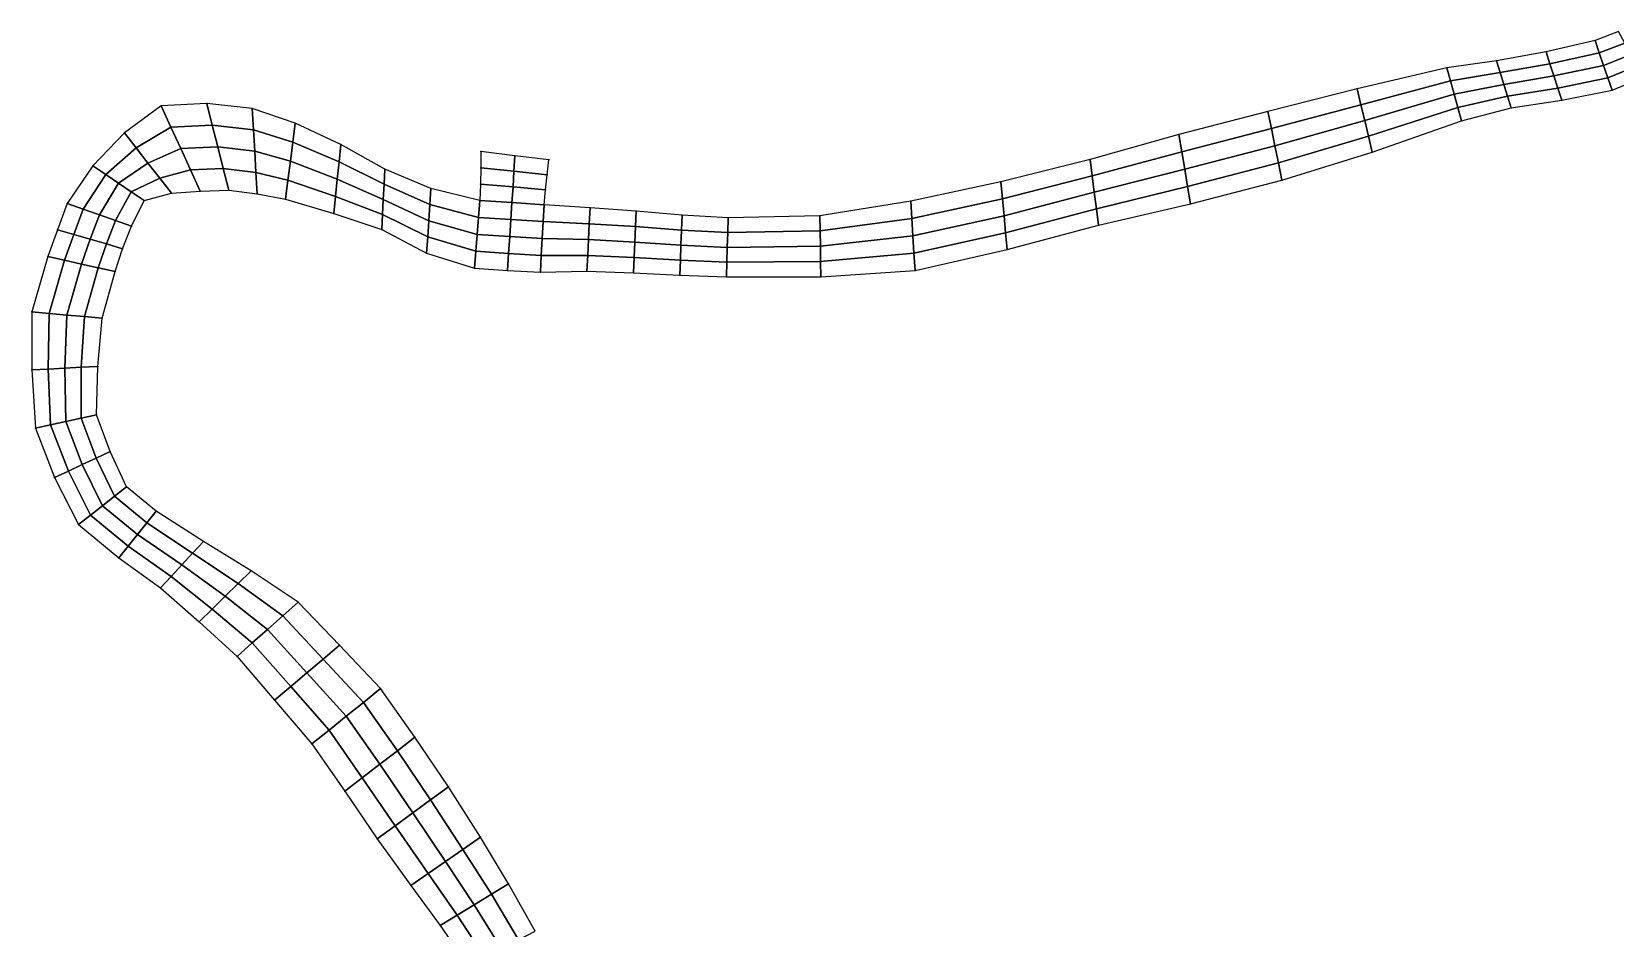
# Model space of a CAD drawing. Extents: x 380827 to 407438, y 6452886 to 6483357.
# Drawn here: x 401427 to 402891, y 6470031 to 6470860 of the extents above; entities that cross this region are included whole.
import ezdxf

# ---------------------------------------------------------------- set-up
doc = ezdxf.new("R2010")
doc.units = 0
for name, color, linetype in [('MESH_BOUND', 25, 'CONTINUOUS'), ('MESH_ELEMS', 18, 'CONTINUOUS'), ('MESH_NDSTRNGS', 17, 'CONTINUOUS'), ('MESH_NODES', 18, 'CONTINUOUS')]:
    doc.layers.add(name, color=color, linetype=linetype)

msp = doc.modelspace()

# ---------------------------------------------------------------- linework, layer by layer
at = {"layer": 'MESH_BOUND', "color": 25}
for points in [[(402894.149, 6470859.79, -1.06), (402872.3, 6470851.7, -1.255)], [(402827.054, 6470841.16, -1.639), (402781.353, 6470832.86, -1.925)], [(402872.3, 6470851.7, -1.255), (402827.054, 6470841.16, -1.639)], [(402735.331, 6470826.5, -1.874), (402652.546, 6470806.8, -1.563)], [(402781.353, 6470832.86, -1.925), (402735.331, 6470826.5, -1.874)], [(402888.018, 6470805.6, -2.113), (402917.118, 6470817.87, -2.129)], [(402652.546, 6470806.8, -1.563), (402570.029, 6470785.97, -1.225)], [(402794.662, 6470789.32, -1.405), (402841.519, 6470796.49, -1.797)], [(402841.519, 6470796.49, -1.797), (402888.018, 6470805.6, -2.113)], [(401547.189, 6470791.23, -1.507), (401513.121, 6470766.38, -1.729)], [(401589.284, 6470793.24, -1.234), (401547.189, 6470791.23, -1.507)], [(401631.201, 6470788.73, -1.1), (401589.284, 6470793.24, -1.234)], [(401671.096, 6470775.07, -1.063), (401631.201, 6470788.73, -1.1)], [(402570.029, 6470785.97, -1.225), (402487.635, 6470764.7, -1.029)], [(402748.798, 6470777.42, -1.112), (402794.662, 6470789.32, -1.405)], [(401713.139, 6470755.45, -1.032), (401671.096, 6470775.07, -1.063)], [(402666.397, 6470748.48, -0.937), (402748.798, 6470777.42, -1.112)], [(401513.121, 6470766.38, -1.729), (401484.059, 6470735.83, -1.72)], [(401753.74, 6470732.61, -1), (401713.139, 6470755.45, -1.032)], [(402487.635, 6470764.7, -1.029), (402405.677, 6470741.77, -0.983)], [(401873.9, 6470745.15, -0.514), (401842.5, 6470749, -0.514)], [(401842.5, 6470749, -0.514), (401842.5, 6470733.89, -0.52)], [(401905.3, 6470741.3, -0.514), (401873.9, 6470745.15, -0.514)], [(401903.902, 6470727.46, -0.52), (401905.3, 6470741.3, -0.514)], [(402405.677, 6470741.77, -0.983), (402323.19, 6470720.85, -0.973)], [(402583.006, 6470722.6, -0.892), (402666.397, 6470748.48, -0.937)], [(401484.059, 6470735.83, -1.72), (401460.323, 6470700.98, -1.599)], [(401796.386, 6470714.92, -0.98), (401753.74, 6470732.61, -1)], [(401842.5, 6470733.89, -0.52), (401842.253, 6470718.79, -0.592)], [(401902.468, 6470713.62, -0.59), (401903.902, 6470727.46, -0.52)], [(401531.257, 6470703.69, -0.737), (401556.746, 6470710.37, -0.752)], [(401556.746, 6470710.37, -0.752), (401583.153, 6470712.33, -0.867)], [(401583.153, 6470712.33, -0.867), (401609.608, 6470713.3, -1.019)], [(401609.608, 6470713.3, -1.019), (401635.848, 6470709.75, -1.148)], [(401635.848, 6470709.75, -1.148), (401661.889, 6470704.94, -1.269)], [(401841.6, 6470703.7, -0.859), (401796.386, 6470714.92, -0.98)], [(401842.253, 6470718.79, -0.592), (401841.6, 6470703.7, -0.859)], [(401900.998, 6470699.78, -0.858), (401902.468, 6470713.62, -0.59)], [(402323.19, 6470720.85, -0.973), (402239.941, 6470703.24, -0.926)], [(402498.49, 6470700.67, -0.935), (402583.006, 6470722.6, -0.892)], [(401460.323, 6470700.98, -1.599), (401451.276, 6470676.48, -1.505)], [(401519.689, 6470679.87, -0.774), (401531.257, 6470703.69, -0.737)], [(401661.889, 6470704.94, -1.269), (401706.654, 6470691.55, -1.397)], [(401943.554, 6470696.97, -0.963), (401900.998, 6470699.78, -0.858)], [(401986.08, 6470693.75, -0.926), (401943.554, 6470696.97, -0.963)], [(402028.585, 6470690.25, -0.899), (401986.08, 6470693.75, -0.926)], [(402239.941, 6470703.24, -0.926), (402155.929, 6470689.69, -0.895)], [(402413.414, 6470680.93, -0.958), (402498.49, 6470700.67, -0.935)], [(401511.486, 6470659.18, -0.769), (401519.689, 6470679.87, -0.774)], [(401706.654, 6470691.55, -1.397), (401751.078, 6470676.91, -1.439)], [(402071.155, 6470687.67, -0.897), (402028.585, 6470690.25, -0.899)], [(402155.929, 6470689.69, -0.895), (402071.155, 6470687.67, -0.897)], [(402329.062, 6470658.33, -0.928), (402413.414, 6470680.93, -0.958)], [(401451.276, 6470676.48, -1.505), (401442.229, 6470651.98, -1.461)], [(401751.078, 6470676.91, -1.439), (401792.433, 6470655.1, -1.289)], [(401442.229, 6470651.98, -1.461), (401427.427, 6470600.73, -1.539)], [(401504.622, 6470637.96, -0.722), (401511.486, 6470659.18, -0.769)], [(401792.433, 6470655.1, -1.289), (401836.752, 6470641.13, -1.051)], [(402243.878, 6470639.1, -0.94), (402329.062, 6470658.33, -0.928)], [(401492.554, 6470594.91, -0.704), (401504.622, 6470637.96, -0.722)], [(401836.752, 6470641.13, -1.051), (401867.17, 6470638.96, -0.934)], [(401867.17, 6470638.96, -0.934), (401897.605, 6470637.44, -0.97)], [(401897.605, 6470637.44, -0.97), (401940.591, 6470638.24, -1.065)], [(401940.591, 6470638.24, -1.065), (401983.563, 6470636.92, -1.143)], [(401983.563, 6470636.92, -1.143), (402026.493, 6470634.57, -1.174)], [(402156.768, 6470633.15, -1.038), (402243.878, 6470639.1, -0.94)], [(402026.493, 6470634.57, -1.174), (402069.458, 6470633.03, -1.139)], [(402069.458, 6470633.03, -1.139), (402156.768, 6470633.15, -1.038)], [(401427.427, 6470600.73, -1.539), (401427.547, 6470547.05, -1.674)], [(401488.555, 6470550.36, -0.762), (401492.554, 6470594.91, -0.704)], [(401487.357, 6470505.56, -0.868), (401488.555, 6470550.36, -0.762)], [(401427.547, 6470547.05, -1.674), (401430.822, 6470493.37, -1.721)], [(401499.834, 6470471.64, -0.926), (401487.357, 6470505.56, -0.868)], [(401430.822, 6470493.37, -1.721), (401448.526, 6470447.64, -1.758)], [(401515.006, 6470438.98, -0.909), (401499.834, 6470471.64, -0.926)], [(401448.526, 6470447.64, -1.758), (401470.706, 6470404.21, -1.861)], [(401542.34, 6470416.47, -0.958), (401515.006, 6470438.98, -0.909)], [(401586.132, 6470388.52, -1.197), (401542.34, 6470416.47, -0.958)], [(401470.706, 6470404.21, -1.861), (401507.864, 6470373.24, -1.828)], [(401630.373, 6470361.28, -1.506), (401586.132, 6470388.52, -1.197)], [(401507.864, 6470373.24, -1.828), (401546.451, 6470345.52, -1.553)], [(401673.611, 6470332.49, -1.676), (401630.373, 6470361.28, -1.506)], [(401546.451, 6470345.52, -1.553), (401582.309, 6470314.33, -1.27)], [(401711.779, 6470292.56, -1.634), (401673.611, 6470332.49, -1.676)], [(401582.309, 6470314.33, -1.27), (401617.24, 6470282.08, -1.151)], [(401749.942, 6470252.62, -1.474), (401711.779, 6470292.56, -1.634)], [(401617.24, 6470282.08, -1.151), (401651.867, 6470241.69, -1.133)], [(401651.867, 6470241.69, -1.133), (401686.49, 6470201.3, -1.141)], [(401781.673, 6470207.51, -1.37), (401749.942, 6470252.62, -1.474)], [(401686.49, 6470201.3, -1.141), (401716.779, 6470157.58, -1.18)], [(401812.554, 6470161.71, -1.339), (401781.673, 6470207.51, -1.37)], [(401716.779, 6470157.58, -1.18), (401746.874, 6470113.71, -1.217)], [(401842.155, 6470115.09, -1.261), (401812.554, 6470161.71, -1.339)], [(401746.874, 6470113.71, -1.217), (401777.729, 6470070.38, -1.184)], [(401868.101, 6470072.04, -1.217), (401842.155, 6470115.09, -1.261)], [(401777.729, 6470070.38, -1.184), (401804.884, 6470033.48, -1.128)], [(401892.686, 6470028.3, -1.331), (401868.101, 6470072.04, -1.217)], [(401804.884, 6470033.48, -1.128), (401830.855, 6469995.87, -1.129)]]:
    msp.add_polyline3d(points, dxfattribs=at)
at = {"layer": 'MESH_ELEMS', "color": 178}
for points in [[(402872.3, 6470851.7, -1.255), (402876.229, 6470840.17, -1.609), (402899.891, 6470849.31, -1.399), (402894.149, 6470859.79, -1.06)], [(402781.353, 6470832.86, -1.925), (402784.68, 6470821.97, -2.112), (402830.67, 6470829.99, -1.935), (402827.054, 6470841.16, -1.639)], [(402827.054, 6470841.16, -1.639), (402830.67, 6470829.99, -1.935), (402876.229, 6470840.17, -1.609), (402872.3, 6470851.7, -1.255)], [(402830.67, 6470829.99, -1.935), (402834.286, 6470818.83, -2.27), (402880.159, 6470828.65, -2.164), (402876.229, 6470840.17, -1.609)], [(402876.229, 6470840.17, -1.609), (402880.159, 6470828.65, -2.164), (402905.633, 6470838.83, -1.986), (402899.891, 6470849.31, -1.399)], [(402652.546, 6470806.8, -1.563), (402656.008, 6470792.22, -1.611), (402738.698, 6470814.23, -1.967), (402735.331, 6470826.5, -1.874)], [(402735.331, 6470826.5, -1.874), (402738.698, 6470814.23, -1.967), (402784.68, 6470821.97, -2.112), (402781.353, 6470832.86, -1.925)], [(402784.68, 6470821.97, -2.112), (402788.008, 6470811.09, -2.185), (402834.286, 6470818.83, -2.27), (402830.67, 6470829.99, -1.935)], [(402834.286, 6470818.83, -2.27), (402837.903, 6470807.66, -2.053), (402884.089, 6470817.13, -2.239), (402880.159, 6470828.65, -2.164)], [(402880.159, 6470828.65, -2.164), (402884.089, 6470817.13, -2.239), (402911.376, 6470828.35, -2.182), (402905.633, 6470838.83, -1.986)], [(402884.089, 6470817.13, -2.239), (402888.018, 6470805.6, -2.113), (402917.118, 6470817.87, -2.129), (402911.376, 6470828.35, -2.182)], [(402656.008, 6470792.22, -1.611), (402659.471, 6470777.64, -1.517), (402742.065, 6470801.96, -1.889), (402738.698, 6470814.23, -1.967)], [(402738.698, 6470814.23, -1.967), (402742.065, 6470801.96, -1.889), (402788.008, 6470811.09, -2.185), (402784.68, 6470821.97, -2.112)], [(402742.065, 6470801.96, -1.889), (402745.431, 6470789.69, -1.415), (402791.335, 6470800.2, -1.738), (402788.008, 6470811.09, -2.185)], [(402788.008, 6470811.09, -2.185), (402791.335, 6470800.2, -1.738), (402837.903, 6470807.66, -2.053), (402834.286, 6470818.83, -2.27)], [(402837.903, 6470807.66, -2.053), (402841.519, 6470796.49, -1.797), (402888.018, 6470805.6, -2.113), (402884.089, 6470817.13, -2.239)], [(402570.029, 6470785.97, -1.225), (402573.273, 6470770.13, -1.277), (402656.008, 6470792.22, -1.611), (402652.546, 6470806.8, -1.563)], [(402659.471, 6470777.64, -1.517), (402662.934, 6470763.06, -1.156), (402745.431, 6470789.69, -1.415), (402742.065, 6470801.96, -1.889)], [(402745.431, 6470789.69, -1.415), (402748.798, 6470777.42, -1.112), (402794.662, 6470789.32, -1.405), (402791.335, 6470800.2, -1.738)], [(402791.335, 6470800.2, -1.738), (402794.662, 6470789.32, -1.405), (402841.519, 6470796.49, -1.797), (402837.903, 6470807.66, -2.053)], [(401513.121, 6470766.38, -1.729), (401524.027, 6470752.38, -1.775), (401556.18, 6470771.5, -1.593), (401547.189, 6470791.23, -1.507)], [(401547.189, 6470791.23, -1.507), (401556.18, 6470771.5, -1.593), (401594.365, 6470773.25, -1.38), (401589.284, 6470793.24, -1.234)], [(401589.284, 6470793.24, -1.234), (401594.365, 6470773.25, -1.38), (401632.363, 6470768.98, -1.281), (401631.201, 6470788.73, -1.1)], [(401631.201, 6470788.73, -1.1), (401632.363, 6470768.98, -1.281), (401668.794, 6470757.54, -1.265), (401671.096, 6470775.07, -1.063)], [(402487.635, 6470764.7, -1.029), (402490.349, 6470748.69, -1.106), (402573.273, 6470770.13, -1.277), (402570.029, 6470785.97, -1.225)], [(402573.273, 6470770.13, -1.277), (402576.517, 6470754.28, -1.252), (402659.471, 6470777.64, -1.517), (402656.008, 6470792.22, -1.611)], [(402662.934, 6470763.06, -1.156), (402666.397, 6470748.48, -0.937), (402748.798, 6470777.42, -1.112), (402745.431, 6470789.69, -1.415)], [(401524.027, 6470752.38, -1.775), (401534.933, 6470738.38, -1.578), (401565.171, 6470751.78, -1.52), (401556.18, 6470771.5, -1.593)], [(401556.18, 6470771.5, -1.593), (401565.171, 6470751.78, -1.52), (401599.446, 6470753.27, -1.473), (401594.365, 6470773.25, -1.38)], [(401594.365, 6470773.25, -1.38), (401599.446, 6470753.27, -1.473), (401633.525, 6470749.24, -1.475), (401632.363, 6470768.98, -1.281)], [(401632.363, 6470768.98, -1.281), (401633.525, 6470749.24, -1.475), (401666.493, 6470740.01, -1.518), (401668.794, 6470757.54, -1.265)], [(401671.096, 6470775.07, -1.063), (401668.794, 6470757.54, -1.265), (401711.517, 6470739.47, -1.255), (401713.139, 6470755.45, -1.032)], [(402490.349, 6470748.69, -1.106), (402493.062, 6470732.68, -1.163), (402576.517, 6470754.28, -1.252), (402573.273, 6470770.13, -1.277)], [(402576.517, 6470754.28, -1.252), (402579.762, 6470738.44, -1.034), (402662.934, 6470763.06, -1.156), (402659.471, 6470777.64, -1.517)], [(401484.059, 6470735.83, -1.72), (401495.858, 6470727.8, -1.786), (401524.027, 6470752.38, -1.775), (401513.121, 6470766.38, -1.729)], [(401495.858, 6470727.8, -1.786), (401507.658, 6470719.76, -1.606), (401534.933, 6470738.38, -1.578), (401524.027, 6470752.38, -1.775)], [(401565.171, 6470751.78, -1.52), (401574.162, 6470732.06, -1.113), (401604.527, 6470733.28, -1.219), (401599.446, 6470753.27, -1.473)], [(401599.446, 6470753.27, -1.473), (401604.527, 6470733.28, -1.219), (401634.687, 6470729.49, -1.318), (401633.525, 6470749.24, -1.475)], [(401668.794, 6470757.54, -1.265), (401666.493, 6470740.01, -1.518), (401709.896, 6470723.5, -1.569), (401711.517, 6470739.47, -1.255)], [(401713.139, 6470755.45, -1.032), (401711.517, 6470739.47, -1.255), (401753.075, 6470718.68, -1.224), (401753.74, 6470732.61, -1)], [(402405.677, 6470741.77, -0.983), (402407.611, 6470726.56, -1.072), (402490.349, 6470748.69, -1.106), (402487.635, 6470764.7, -1.029)], [(402493.062, 6470732.68, -1.163), (402495.776, 6470716.68, -1.039), (402579.762, 6470738.44, -1.034), (402576.517, 6470754.28, -1.252)], [(402579.762, 6470738.44, -1.034), (402583.006, 6470722.6, -0.892), (402666.397, 6470748.48, -0.937), (402662.934, 6470763.06, -1.156)], [(401507.658, 6470719.76, -1.606), (401519.457, 6470711.73, -1.049), (401545.84, 6470724.37, -1.043), (401534.933, 6470738.38, -1.578)], [(401534.933, 6470738.38, -1.578), (401545.84, 6470724.37, -1.043), (401574.162, 6470732.06, -1.113), (401565.171, 6470751.78, -1.52)], [(401633.525, 6470749.24, -1.475), (401634.687, 6470729.49, -1.318), (401664.191, 6470722.47, -1.419), (401666.493, 6470740.01, -1.518)], [(401666.493, 6470740.01, -1.518), (401664.191, 6470722.47, -1.419), (401708.275, 6470707.52, -1.528), (401709.896, 6470723.5, -1.569)], [(401711.517, 6470739.47, -1.255), (401709.896, 6470723.5, -1.569), (401752.409, 6470704.76, -1.557), (401753.075, 6470718.68, -1.224)], [(401873.9, 6470745.15, -0.514), (401842.5, 6470749, -0.514), (401842.5, 6470733.89, -0.52), (401873.201, 6470730.68, -0.52)], [(401903.902, 6470727.46, -0.52), (401905.3, 6470741.3, -0.514), (401873.9, 6470745.15, -0.514), (401873.201, 6470730.68, -0.52)], [(402323.19, 6470720.85, -0.973), (402324.658, 6470705.22, -1.056), (402407.611, 6470726.56, -1.072), (402405.677, 6470741.77, -0.983)], [(402407.611, 6470726.56, -1.072), (402409.546, 6470711.35, -1.157), (402493.062, 6470732.68, -1.163), (402490.349, 6470748.69, -1.106)], [(402495.776, 6470716.68, -1.039), (402498.49, 6470700.67, -0.935), (402583.006, 6470722.6, -0.892), (402579.762, 6470738.44, -1.034)], [(401460.323, 6470700.98, -1.599), (401475.164, 6470695.7, -1.699), (401495.858, 6470727.8, -1.786), (401484.059, 6470735.83, -1.72)], [(401475.164, 6470695.7, -1.699), (401490.006, 6470690.43, -1.593), (401507.658, 6470719.76, -1.606), (401495.858, 6470727.8, -1.786)], [(401519.457, 6470711.73, -1.049), (401531.257, 6470703.69, -0.737), (401556.746, 6470710.37, -0.752), (401545.84, 6470724.37, -1.043)], [(401545.84, 6470724.37, -1.043), (401556.746, 6470710.37, -0.752), (401583.153, 6470712.33, -0.867), (401574.162, 6470732.06, -1.113)], [(401574.162, 6470732.06, -1.113), (401583.153, 6470712.33, -0.867), (401609.608, 6470713.3, -1.019), (401604.527, 6470733.28, -1.219)], [(401604.527, 6470733.28, -1.219), (401609.608, 6470713.3, -1.019), (401635.848, 6470709.75, -1.148), (401634.687, 6470729.49, -1.318)], [(401634.687, 6470729.49, -1.318), (401635.848, 6470709.75, -1.148), (401661.889, 6470704.94, -1.269), (401664.191, 6470722.47, -1.419)], [(401709.896, 6470723.5, -1.569), (401708.275, 6470707.52, -1.528), (401751.744, 6470690.83, -1.552), (401752.409, 6470704.76, -1.557)], [(401753.74, 6470732.61, -1), (401753.075, 6470718.68, -1.224), (401795.398, 6470699.96, -1.166), (401796.386, 6470714.92, -0.98)], [(401842.253, 6470718.79, -0.592), (401872.361, 6470716.2, -0.591), (401873.201, 6470730.68, -0.52), (401842.5, 6470733.89, -0.52)], [(401872.361, 6470716.2, -0.591), (401902.468, 6470713.62, -0.59), (401903.902, 6470727.46, -0.52), (401873.201, 6470730.68, -0.52)], [(402324.658, 6470705.22, -1.056), (402326.126, 6470689.59, -1.131), (402409.546, 6470711.35, -1.157), (402407.611, 6470726.56, -1.072)], [(402409.546, 6470711.35, -1.157), (402411.48, 6470696.14, -1.055), (402495.776, 6470716.68, -1.039), (402493.062, 6470732.68, -1.163)], [(401490.006, 6470690.43, -1.593), (401504.848, 6470685.15, -1.08), (401519.457, 6470711.73, -1.049), (401507.658, 6470719.76, -1.606)], [(401504.848, 6470685.15, -1.08), (401519.689, 6470679.87, -0.774), (401531.257, 6470703.69, -0.737), (401519.457, 6470711.73, -1.049)], [(401664.191, 6470722.47, -1.419), (401661.889, 6470704.94, -1.269), (401706.654, 6470691.55, -1.397), (401708.275, 6470707.52, -1.528)], [(401753.075, 6470718.68, -1.224), (401752.409, 6470704.76, -1.557), (401794.41, 6470685.01, -1.423), (401795.398, 6470699.96, -1.166)], [(401796.386, 6470714.92, -0.98), (401795.398, 6470699.96, -1.166), (401840.388, 6470688.06, -1.102), (401841.6, 6470703.7, -0.859)], [(401841.6, 6470703.7, -0.859), (401871.299, 6470701.74, -0.802), (401872.361, 6470716.2, -0.591), (401842.253, 6470718.79, -0.592)], [(401872.361, 6470716.2, -0.591), (401871.299, 6470701.74, -0.802), (401900.998, 6470699.78, -0.858), (401902.468, 6470713.62, -0.59)], [(402239.941, 6470703.24, -0.926), (402240.925, 6470687.21, -1.017), (402324.658, 6470705.22, -1.056), (402323.19, 6470720.85, -0.973)], [(402326.126, 6470689.59, -1.131), (402327.594, 6470673.96, -1.026), (402411.48, 6470696.14, -1.055), (402409.546, 6470711.35, -1.157)], [(402411.48, 6470696.14, -1.055), (402413.414, 6470680.93, -0.958), (402498.49, 6470700.67, -0.935), (402495.776, 6470716.68, -1.039)], [(401451.276, 6470676.48, -1.505), (401466.329, 6470672.16, -1.6), (401475.164, 6470695.7, -1.699), (401460.323, 6470700.98, -1.599)], [(401466.329, 6470672.16, -1.6), (401481.381, 6470667.83, -1.513), (401490.006, 6470690.43, -1.593), (401475.164, 6470695.7, -1.699)], [(401708.275, 6470707.52, -1.528), (401706.654, 6470691.55, -1.397), (401751.078, 6470676.91, -1.439), (401751.744, 6470690.83, -1.552)], [(401752.409, 6470704.76, -1.557), (401751.744, 6470690.83, -1.552), (401793.422, 6470670.06, -1.392), (401794.41, 6470685.01, -1.423)], [(401795.398, 6470699.96, -1.166), (401794.41, 6470685.01, -1.423), (401839.176, 6470672.42, -1.253), (401840.388, 6470688.06, -1.102)], [(401841.6, 6470703.7, -0.859), (401840.388, 6470688.06, -1.102), (401870.267, 6470686.04, -1.075), (401871.299, 6470701.74, -0.802)], [(401871.299, 6470701.74, -0.802), (401870.267, 6470686.04, -1.075), (401900.15, 6470684.19, -1.094), (401900.998, 6470699.78, -0.858)], [(401900.998, 6470699.78, -0.858), (401900.15, 6470684.19, -1.094), (401942.813, 6470682.29, -1.105), (401943.554, 6470696.97, -0.963)], [(401943.554, 6470696.97, -0.963), (401942.813, 6470682.29, -1.105), (401985.451, 6470679.54, -1.081), (401986.08, 6470693.75, -0.926)], [(401986.08, 6470693.75, -0.926), (401985.451, 6470679.54, -1.081), (402028.062, 6470676.33, -1.064), (402028.585, 6470690.25, -0.899)], [(402155.929, 6470689.69, -0.895), (402156.138, 6470675.56, -1.02), (402240.925, 6470687.21, -1.017), (402239.941, 6470703.24, -0.926)], [(402240.925, 6470687.21, -1.017), (402241.91, 6470671.17, -1.114), (402326.126, 6470689.59, -1.131), (402324.658, 6470705.22, -1.056)], [(402327.594, 6470673.96, -1.026), (402329.062, 6470658.33, -0.928), (402413.414, 6470680.93, -0.958), (402411.48, 6470696.14, -1.055)], [(401481.381, 6470667.83, -1.513), (401496.434, 6470663.51, -1.049), (401504.848, 6470685.15, -1.08), (401490.006, 6470690.43, -1.593)], [(401496.434, 6470663.51, -1.049), (401511.486, 6470659.18, -0.769), (401519.689, 6470679.87, -0.774), (401504.848, 6470685.15, -1.08)], [(401751.744, 6470690.83, -1.552), (401751.078, 6470676.91, -1.439), (401792.433, 6470655.1, -1.289), (401793.422, 6470670.06, -1.392)], [(401794.41, 6470685.01, -1.423), (401793.422, 6470670.06, -1.392), (401837.964, 6470656.77, -1.157), (401839.176, 6470672.42, -1.253)], [(401840.388, 6470688.06, -1.102), (401839.176, 6470672.42, -1.253), (401869.234, 6470670.35, -1.184), (401870.267, 6470686.04, -1.075)], [(401870.267, 6470686.04, -1.075), (401869.234, 6470670.35, -1.184), (401899.301, 6470668.61, -1.219), (401900.15, 6470684.19, -1.094)], [(401900.15, 6470684.19, -1.094), (401899.301, 6470668.61, -1.219), (401942.072, 6470667.6, -1.269), (401942.813, 6470682.29, -1.105)], [(401942.813, 6470682.29, -1.105), (401942.072, 6470667.6, -1.269), (401984.822, 6470665.33, -1.29), (401985.451, 6470679.54, -1.081)], [(401985.451, 6470679.54, -1.081), (401984.822, 6470665.33, -1.29), (402027.539, 6470662.41, -1.297), (402028.062, 6470676.33, -1.064)], [(402028.585, 6470690.25, -0.899), (402028.062, 6470676.33, -1.064), (402070.731, 6470674.01, -1.053), (402071.155, 6470687.67, -0.897)], [(402071.155, 6470687.67, -0.897), (402070.731, 6470674.01, -1.053), (402156.138, 6470675.56, -1.02), (402155.929, 6470689.69, -0.895)], [(402156.138, 6470675.56, -1.02), (402156.348, 6470661.42, -1.18), (402241.91, 6470671.17, -1.114), (402240.925, 6470687.21, -1.017)], [(402241.91, 6470671.17, -1.114), (402242.894, 6470655.14, -1.03), (402327.594, 6470673.96, -1.026), (402326.126, 6470689.59, -1.131)], [(401442.229, 6470651.98, -1.461), (401457.827, 6470648.48, -1.519), (401466.329, 6470672.16, -1.6), (401451.276, 6470676.48, -1.505)], [(401457.827, 6470648.48, -1.519), (401473.426, 6470644.97, -1.395), (401481.381, 6470667.83, -1.513), (401466.329, 6470672.16, -1.6)], [(401473.426, 6470644.97, -1.395), (401489.024, 6470641.47, -0.968), (401496.434, 6470663.51, -1.049), (401481.381, 6470667.83, -1.513)], [(401793.422, 6470670.06, -1.392), (401792.433, 6470655.1, -1.289), (401836.752, 6470641.13, -1.051), (401837.964, 6470656.77, -1.157)], [(401839.176, 6470672.42, -1.253), (401837.964, 6470656.77, -1.157), (401868.202, 6470654.65, -1.049), (401869.234, 6470670.35, -1.184)], [(401869.234, 6470670.35, -1.184), (401868.202, 6470654.65, -1.049), (401898.453, 6470653.02, -1.09), (401899.301, 6470668.61, -1.219)], [(401899.301, 6470668.61, -1.219), (401898.453, 6470653.02, -1.09), (401941.331, 6470652.92, -1.178), (401942.072, 6470667.6, -1.269)], [(401942.072, 6470667.6, -1.269), (401941.331, 6470652.92, -1.178), (401984.193, 6470651.13, -1.243), (401984.822, 6470665.33, -1.29)], [(401984.822, 6470665.33, -1.29), (401984.193, 6470651.13, -1.243), (402027.016, 6470648.49, -1.269), (402027.539, 6470662.41, -1.297)], [(402028.062, 6470676.33, -1.064), (402027.539, 6470662.41, -1.297), (402070.307, 6470660.35, -1.268), (402070.731, 6470674.01, -1.053)], [(402070.731, 6470674.01, -1.053), (402070.307, 6470660.35, -1.268), (402156.348, 6470661.42, -1.18), (402156.138, 6470675.56, -1.02)], [(402156.348, 6470661.42, -1.18), (402156.558, 6470647.29, -1.127), (402242.894, 6470655.14, -1.03), (402241.91, 6470671.17, -1.114)], [(402242.894, 6470655.14, -1.03), (402243.878, 6470639.1, -0.94), (402329.062, 6470658.33, -0.928), (402327.594, 6470673.96, -1.026)], [(401427.427, 6470600.73, -1.539), (401443.708, 6470599.28, -1.551), (401457.827, 6470648.48, -1.519), (401442.229, 6470651.98, -1.461)], [(401489.024, 6470641.47, -0.968), (401504.622, 6470637.96, -0.722), (401511.486, 6470659.18, -0.769), (401496.434, 6470663.51, -1.049)], [(401837.964, 6470656.77, -1.157), (401836.752, 6470641.13, -1.051), (401867.17, 6470638.96, -0.934), (401868.202, 6470654.65, -1.049)], [(401868.202, 6470654.65, -1.049), (401867.17, 6470638.96, -0.934), (401897.605, 6470637.44, -0.97), (401898.453, 6470653.02, -1.09)], [(401898.453, 6470653.02, -1.09), (401897.605, 6470637.44, -0.97), (401940.591, 6470638.24, -1.065), (401941.331, 6470652.92, -1.178)], [(401941.331, 6470652.92, -1.178), (401940.591, 6470638.24, -1.065), (401983.563, 6470636.92, -1.143), (401984.193, 6470651.13, -1.243)], [(401984.193, 6470651.13, -1.243), (401983.563, 6470636.92, -1.143), (402026.493, 6470634.57, -1.174), (402027.016, 6470648.49, -1.269)], [(402027.539, 6470662.41, -1.297), (402027.016, 6470648.49, -1.269), (402069.882, 6470646.69, -1.233), (402070.307, 6470660.35, -1.268)], [(402070.307, 6470660.35, -1.268), (402069.882, 6470646.69, -1.233), (402156.558, 6470647.29, -1.127), (402156.348, 6470661.42, -1.18)], [(402156.558, 6470647.29, -1.127), (402156.768, 6470633.15, -1.038), (402243.878, 6470639.1, -0.94), (402242.894, 6470655.14, -1.03)], [(401443.708, 6470599.28, -1.551), (401459.99, 6470597.82, -1.366), (401473.426, 6470644.97, -1.395), (401457.827, 6470648.48, -1.519)], [(401459.99, 6470597.82, -1.366), (401476.272, 6470596.36, -0.936), (401489.024, 6470641.47, -0.968), (401473.426, 6470644.97, -1.395)], [(401476.272, 6470596.36, -0.936), (401492.554, 6470594.91, -0.704), (401504.622, 6470637.96, -0.722), (401489.024, 6470641.47, -0.968)], [(402027.016, 6470648.49, -1.269), (402026.493, 6470634.57, -1.174), (402069.458, 6470633.03, -1.139), (402069.882, 6470646.69, -1.233)], [(402069.882, 6470646.69, -1.233), (402069.458, 6470633.03, -1.139), (402156.768, 6470633.15, -1.038), (402156.558, 6470647.29, -1.127)], [(401427.547, 6470547.05, -1.674), (401442.799, 6470547.88, -1.68), (401443.708, 6470599.28, -1.551), (401427.427, 6470600.73, -1.539)], [(401442.799, 6470547.88, -1.68), (401458.051, 6470548.7, -1.474), (401459.99, 6470597.82, -1.366), (401443.708, 6470599.28, -1.551)], [(401458.051, 6470548.7, -1.474), (401473.303, 6470549.53, -1.012), (401476.272, 6470596.36, -0.936), (401459.99, 6470597.82, -1.366)], [(401473.303, 6470549.53, -1.012), (401488.555, 6470550.36, -0.762), (401492.554, 6470594.91, -0.704), (401476.272, 6470596.36, -0.936)], [(401430.822, 6470493.37, -1.721), (401444.956, 6470496.42, -1.772), (401442.799, 6470547.88, -1.68), (401427.547, 6470547.05, -1.674)], [(401444.956, 6470496.42, -1.772), (401459.09, 6470499.46, -1.622), (401458.051, 6470548.7, -1.474), (401442.799, 6470547.88, -1.68)], [(401459.09, 6470499.46, -1.622), (401473.223, 6470502.51, -1.145), (401473.303, 6470549.53, -1.012), (401458.051, 6470548.7, -1.474)], [(401473.223, 6470502.51, -1.145), (401487.357, 6470505.56, -0.868), (401488.555, 6470550.36, -0.762), (401473.303, 6470549.53, -1.012)], [(401487.007, 6470465.64, -1.22), (401499.834, 6470471.64, -0.926), (401487.357, 6470505.56, -0.868), (401473.223, 6470502.51, -1.145)], [(401448.526, 6470447.64, -1.758), (401461.353, 6470453.64, -1.834), (401444.956, 6470496.42, -1.772), (401430.822, 6470493.37, -1.721)], [(401461.353, 6470453.64, -1.834), (401474.18, 6470459.64, -1.713), (401459.09, 6470499.46, -1.622), (401444.956, 6470496.42, -1.772)], [(401474.18, 6470459.64, -1.713), (401487.007, 6470465.64, -1.22), (401473.223, 6470502.51, -1.145), (401459.09, 6470499.46, -1.622)], [(401481.781, 6470412.9, -1.909), (401492.856, 6470421.59, -1.733), (401474.18, 6470459.64, -1.713), (401461.353, 6470453.64, -1.834)], [(401492.856, 6470421.59, -1.733), (401503.931, 6470430.29, -1.209), (401487.007, 6470465.64, -1.22), (401474.18, 6470459.64, -1.713)], [(401503.931, 6470430.29, -1.209), (401515.006, 6470438.98, -0.909), (401499.834, 6470471.64, -0.926), (401487.007, 6470465.64, -1.22)], [(401470.706, 6470404.21, -1.861), (401481.781, 6470412.9, -1.909), (401461.353, 6470453.64, -1.834), (401448.526, 6470447.64, -1.758)], [(401525.102, 6470394.86, -1.747), (401533.721, 6470405.66, -1.252), (401503.931, 6470430.29, -1.209), (401492.856, 6470421.59, -1.733)], [(401533.721, 6470405.66, -1.252), (401542.34, 6470416.47, -0.958), (401515.006, 6470438.98, -0.909), (401503.931, 6470430.29, -1.209)], [(401516.483, 6470384.05, -1.888), (401525.102, 6470394.86, -1.747), (401492.856, 6470421.59, -1.733), (401481.781, 6470412.9, -1.909)], [(401576.212, 6470377.77, -1.466), (401586.132, 6470388.52, -1.197), (401542.34, 6470416.47, -0.958), (401533.721, 6470405.66, -1.252)], [(401507.864, 6470373.24, -1.828), (401516.483, 6470384.05, -1.888), (401481.781, 6470412.9, -1.909), (401470.706, 6470404.21, -1.861)], [(401566.292, 6470367.02, -1.815), (401576.212, 6470377.77, -1.466), (401533.721, 6470405.66, -1.252), (401525.102, 6470394.86, -1.747)], [(401556.371, 6470356.27, -1.723), (401566.292, 6470367.02, -1.815), (401525.102, 6470394.86, -1.747), (401516.483, 6470384.05, -1.888)], [(401618.357, 6470349.54, -1.727), (401630.373, 6470361.28, -1.506), (401586.132, 6470388.52, -1.197), (401576.212, 6470377.77, -1.466)], [(401546.451, 6470345.52, -1.553), (401556.371, 6470356.27, -1.723), (401516.483, 6470384.05, -1.888), (401507.864, 6470373.24, -1.828)], [(401606.341, 6470337.8, -1.887), (401618.357, 6470349.54, -1.727), (401576.212, 6470377.77, -1.466), (401566.292, 6470367.02, -1.815)], [(401594.325, 6470326.07, -1.549), (401606.341, 6470337.8, -1.887), (401566.292, 6470367.02, -1.815), (401556.371, 6470356.27, -1.723)], [(401659.518, 6470319.89, -1.846), (401673.611, 6470332.49, -1.676), (401630.373, 6470361.28, -1.506), (401618.357, 6470349.54, -1.727)], [(401582.309, 6470314.33, -1.27), (401594.325, 6470326.07, -1.549), (401556.371, 6470356.27, -1.723), (401546.451, 6470345.52, -1.553)], [(401645.425, 6470307.28, -1.888), (401659.518, 6470319.89, -1.846), (401618.357, 6470349.54, -1.727), (401606.341, 6470337.8, -1.887)], [(401631.333, 6470294.68, -1.455), (401645.425, 6470307.28, -1.888), (401606.341, 6470337.8, -1.887), (401594.325, 6470326.07, -1.549)], [(401696.801, 6470279.84, -1.788), (401711.779, 6470292.56, -1.634), (401673.611, 6470332.49, -1.676), (401659.518, 6470319.89, -1.846)], [(401617.24, 6470282.08, -1.151), (401631.333, 6470294.68, -1.455), (401594.325, 6470326.07, -1.549), (401582.309, 6470314.33, -1.27)], [(401681.823, 6470267.12, -1.818), (401696.801, 6470279.84, -1.788), (401659.518, 6470319.89, -1.846), (401645.425, 6470307.28, -1.888)], [(401666.845, 6470254.41, -1.414), (401681.823, 6470267.12, -1.818), (401645.425, 6470307.28, -1.888), (401631.333, 6470294.68, -1.455)], [(401651.867, 6470241.69, -1.133), (401666.845, 6470254.41, -1.414), (401631.333, 6470294.68, -1.455), (401617.24, 6470282.08, -1.151)], [(401734.079, 6470239.79, -1.638), (401749.942, 6470252.62, -1.474), (401711.779, 6470292.56, -1.634), (401696.801, 6470279.84, -1.788)], [(401718.216, 6470226.96, -1.718), (401734.079, 6470239.79, -1.638), (401696.801, 6470279.84, -1.788), (401681.823, 6470267.12, -1.818)], [(401702.353, 6470214.13, -1.388), (401718.216, 6470226.96, -1.718), (401681.823, 6470267.12, -1.818), (401666.845, 6470254.41, -1.414)], [(401686.49, 6470201.3, -1.141), (401702.353, 6470214.13, -1.388), (401666.845, 6470254.41, -1.414), (401651.867, 6470241.69, -1.133)], [(401765.45, 6470195.02, -1.546), (401781.673, 6470207.51, -1.37), (401749.942, 6470252.62, -1.474), (401734.079, 6470239.79, -1.638)], [(401733.003, 6470170.06, -1.404), (401749.226, 6470182.54, -1.675), (401718.216, 6470226.96, -1.718), (401702.353, 6470214.13, -1.388)], [(401749.226, 6470182.54, -1.675), (401765.45, 6470195.02, -1.546), (401734.079, 6470239.79, -1.638), (401718.216, 6470226.96, -1.718)], [(401716.779, 6470157.58, -1.18), (401733.003, 6470170.06, -1.404), (401702.353, 6470214.13, -1.388), (401686.49, 6470201.3, -1.141)], [(401796.134, 6470149.71, -1.522), (401812.554, 6470161.71, -1.339), (401781.673, 6470207.51, -1.37), (401765.45, 6470195.02, -1.546)], [(401763.294, 6470125.71, -1.431), (401779.714, 6470137.71, -1.676), (401749.226, 6470182.54, -1.675), (401733.003, 6470170.06, -1.404)], [(401779.714, 6470137.71, -1.676), (401796.134, 6470149.71, -1.522), (401765.45, 6470195.02, -1.546), (401749.226, 6470182.54, -1.675)], [(401746.874, 6470113.71, -1.217), (401763.294, 6470125.71, -1.431), (401733.003, 6470170.06, -1.404), (401716.779, 6470157.58, -1.18)], [(401826.049, 6470103.91, -1.433), (401842.155, 6470115.09, -1.261), (401812.554, 6470161.71, -1.339), (401796.134, 6470149.71, -1.522)], [(401793.835, 6470081.56, -1.376), (401809.942, 6470092.74, -1.587), (401779.714, 6470137.71, -1.676), (401763.294, 6470125.71, -1.431)], [(401809.942, 6470092.74, -1.587), (401826.049, 6470103.91, -1.433), (401796.134, 6470149.71, -1.522), (401779.714, 6470137.71, -1.676)], [(401777.729, 6470070.38, -1.184), (401793.835, 6470081.56, -1.376), (401763.294, 6470125.71, -1.431), (401746.874, 6470113.71, -1.217)], [(401852.297, 6470062.4, -1.374), (401868.101, 6470072.04, -1.217), (401842.155, 6470115.09, -1.261), (401826.049, 6470103.91, -1.433)], [(401836.492, 6470052.76, -1.509), (401852.297, 6470062.4, -1.374), (401826.049, 6470103.91, -1.433), (401809.942, 6470092.74, -1.587)], [(401804.884, 6470033.48, -1.128), (401820.688, 6470043.12, -1.308), (401793.835, 6470081.56, -1.376), (401777.729, 6470070.38, -1.184)], [(401820.688, 6470043.12, -1.308), (401836.492, 6470052.76, -1.509), (401809.942, 6470092.74, -1.587), (401793.835, 6470081.56, -1.376)], [(401877.228, 6470020.19, -1.491), (401892.686, 6470028.3, -1.331), (401868.101, 6470072.04, -1.217), (401852.297, 6470062.4, -1.374)], [(401846.313, 6470003.98, -1.34), (401861.77, 6470012.09, -1.601), (401836.492, 6470052.76, -1.509), (401820.688, 6470043.12, -1.308)], [(401861.77, 6470012.09, -1.601), (401877.228, 6470020.19, -1.491), (401852.297, 6470062.4, -1.374), (401836.492, 6470052.76, -1.509)], [(401830.855, 6469995.87, -1.129), (401846.313, 6470003.98, -1.34), (401820.688, 6470043.12, -1.308), (401804.884, 6470033.48, -1.128)]]:
    msp.add_3dface(points, dxfattribs=at)
at = {"layer": 'MESH_NDSTRNGS', "color": 17}
for points in [[(401576.212, 6470377.77, -1.466), (401586.132, 6470388.52, -1.197)], [(401566.292, 6470367.02, -1.815), (401576.212, 6470377.77, -1.466)], [(401556.371, 6470356.27, -1.723), (401566.292, 6470367.02, -1.815)], [(401546.451, 6470345.52, -1.553), (401556.371, 6470356.27, -1.723)]]:
    msp.add_polyline3d(points, dxfattribs=at)
for p in [(401586.132, 6470388.52, -1.197), (401576.212, 6470377.77, -1.466), (401566.292, 6470367.02, -1.815), (401546.451, 6470345.52, -1.553), (401556.371, 6470356.27, -1.723)]:
    msp.add_point(p, dxfattribs=at)
at = {"layer": 'MESH_NODES', "color": 18}
for p in [(402827.054, 6470841.16, -1.639), (402872.3, 6470851.7, -1.255), (402876.229, 6470840.17, -1.609), (402735.331, 6470826.5, -1.874), (402781.353, 6470832.86, -1.925), (402830.67, 6470829.99, -1.935), (402880.159, 6470828.65, -2.164), (402738.698, 6470814.23, -1.967), (402784.68, 6470821.97, -2.112), (402788.008, 6470811.09, -2.185), (402834.286, 6470818.83, -2.27), (402884.089, 6470817.13, -2.239), (402652.546, 6470806.8, -1.563), (402742.065, 6470801.96, -1.889), (402791.335, 6470800.2, -1.738), (402837.903, 6470807.66, -2.053), (402841.519, 6470796.49, -1.797), (402888.018, 6470805.6, -2.113), (401547.189, 6470791.23, -1.507), (401589.284, 6470793.24, -1.234), (401631.201, 6470788.73, -1.1), (402570.029, 6470785.97, -1.225), (402656.008, 6470792.22, -1.611), (402745.431, 6470789.69, -1.415), (402794.662, 6470789.32, -1.405), (401556.18, 6470771.5, -1.593), (401594.365, 6470773.25, -1.38), (401632.363, 6470768.98, -1.281), (401671.096, 6470775.07, -1.063), (402573.273, 6470770.13, -1.277), (402659.471, 6470777.64, -1.517), (402748.798, 6470777.42, -1.112), (401513.121, 6470766.38, -1.729), (401524.027, 6470752.38, -1.775), (401599.446, 6470753.27, -1.473), (401668.794, 6470757.54, -1.265), (401713.139, 6470755.45, -1.032), (402487.635, 6470764.7, -1.029), (402576.517, 6470754.28, -1.252), (402662.934, 6470763.06, -1.156), (401534.933, 6470738.38, -1.578), (401565.171, 6470751.78, -1.52), (401633.525, 6470749.24, -1.475), (401666.493, 6470740.01, -1.518), (401711.517, 6470739.47, -1.255), (401842.5, 6470749, -0.514), (401873.9, 6470745.15, -0.514), (401905.3, 6470741.3, -0.514), (402405.677, 6470741.77, -0.983), (402490.349, 6470748.69, -1.106), (402579.762, 6470738.44, -1.034), (402666.397, 6470748.48, -0.937), (401484.059, 6470735.83, -1.72), (401495.858, 6470727.8, -1.786), (401545.84, 6470724.37, -1.043), (401574.162, 6470732.06, -1.113), (401604.527, 6470733.28, -1.219), (401634.687, 6470729.49, -1.318), (401709.896, 6470723.5, -1.569), (401753.74, 6470732.61, -1), (401842.5, 6470733.89, -0.52), (401873.201, 6470730.68, -0.52), (401903.902, 6470727.46, -0.52), (402407.611, 6470726.56, -1.072), (402493.062, 6470732.68, -1.163), (401507.658, 6470719.76, -1.606), (401519.457, 6470711.73, -1.049), (401556.746, 6470710.37, -0.752), (401583.153, 6470712.33, -0.867), (401609.608, 6470713.3, -1.019), (401635.848, 6470709.75, -1.148), (401664.191, 6470722.47, -1.419), (401753.075, 6470718.68, -1.224), (401796.386, 6470714.92, -0.98), (401842.253, 6470718.79, -0.592), (401872.361, 6470716.2, -0.591), (401902.468, 6470713.62, -0.59), (402323.19, 6470720.85, -0.973), (402409.546, 6470711.35, -1.157), (402495.776, 6470716.68, -1.039), (402583.006, 6470722.6, -0.892), (401460.323, 6470700.98, -1.599), (401475.164, 6470695.7, -1.699), (401531.257, 6470703.69, -0.737), (401661.889, 6470704.94, -1.269), (401708.275, 6470707.52, -1.528), (401752.409, 6470704.76, -1.557), (401795.398, 6470699.96, -1.166), (401841.6, 6470703.7, -0.859), (401871.299, 6470701.74, -0.802), (401900.998, 6470699.78, -0.858), (401943.554, 6470696.97, -0.963), (401986.08, 6470693.75, -0.926), (402239.941, 6470703.24, -0.926), (402324.658, 6470705.22, -1.056), (402411.48, 6470696.14, -1.055), (402498.49, 6470700.67, -0.935), (401490.006, 6470690.43, -1.593), (401504.848, 6470685.15, -1.08), (401519.689, 6470679.87, -0.774), (401706.654, 6470691.55, -1.397), (401751.744, 6470690.83, -1.552), (401794.41, 6470685.01, -1.423), (401840.388, 6470688.06, -1.102), (401870.267, 6470686.04, -1.075), (401900.15, 6470684.19, -1.094), (401942.813, 6470682.29, -1.105), (401985.451, 6470679.54, -1.081), (402028.585, 6470690.25, -0.899), (402071.155, 6470687.67, -0.897), (402155.929, 6470689.69, -0.895), (402240.925, 6470687.21, -1.017), (402326.126, 6470689.59, -1.131), (402413.414, 6470680.93, -0.958), (401451.276, 6470676.48, -1.505), (401466.329, 6470672.16, -1.6), (401481.381, 6470667.83, -1.513), (401751.078, 6470676.91, -1.439), (401793.422, 6470670.06, -1.392), (401839.176, 6470672.42, -1.253), (401869.234, 6470670.35, -1.184), (401899.301, 6470668.61, -1.219), (401942.072, 6470667.6, -1.269), (401984.822, 6470665.33, -1.29), (402028.062, 6470676.33, -1.064), (402070.731, 6470674.01, -1.053), (402156.138, 6470675.56, -1.02), (402241.91, 6470671.17, -1.114), (402327.594, 6470673.96, -1.026), (401442.229, 6470651.98, -1.461), (401496.434, 6470663.51, -1.049), (401511.486, 6470659.18, -0.769), (401792.433, 6470655.1, -1.289), (401837.964, 6470656.77, -1.157), (401868.202, 6470654.65, -1.049), (401898.453, 6470653.02, -1.09), (401941.331, 6470652.92, -1.178), (401984.193, 6470651.13, -1.243), (402027.539, 6470662.41, -1.297), (402070.307, 6470660.35, -1.268), (402156.348, 6470661.42, -1.18), (402242.894, 6470655.14, -1.03), (402329.062, 6470658.33, -0.928), (401457.827, 6470648.48, -1.519), (401473.426, 6470644.97, -1.395), (401489.024, 6470641.47, -0.968), (401504.622, 6470637.96, -0.722), (401836.752, 6470641.13, -1.051), (401867.17, 6470638.96, -0.934), (401897.605, 6470637.44, -0.97), (401940.591, 6470638.24, -1.065), (401983.563, 6470636.92, -1.143), (402027.016, 6470648.49, -1.269), (402069.882, 6470646.69, -1.233), (402156.558, 6470647.29, -1.127), (402243.878, 6470639.1, -0.94), (402026.493, 6470634.57, -1.174), (402069.458, 6470633.03, -1.139), (402156.768, 6470633.15, -1.038), (401427.427, 6470600.73, -1.539), (401443.708, 6470599.28, -1.551), (401459.99, 6470597.82, -1.366), (401476.272, 6470596.36, -0.936), (401492.554, 6470594.91, -0.704), (401442.799, 6470547.88, -1.68), (401458.051, 6470548.7, -1.474), (401473.303, 6470549.53, -1.012), (401488.555, 6470550.36, -0.762), (401427.547, 6470547.05, -1.674), (401487.357, 6470505.56, -0.868), (401430.822, 6470493.37, -1.721), (401444.956, 6470496.42, -1.772), (401459.09, 6470499.46, -1.622), (401473.223, 6470502.51, -1.145), (401474.18, 6470459.64, -1.713), (401487.007, 6470465.64, -1.22), (401499.834, 6470471.64, -0.926), (401448.526, 6470447.64, -1.758), (401461.353, 6470453.64, -1.834), (401503.931, 6470430.29, -1.209), (401515.006, 6470438.98, -0.909), (401492.856, 6470421.59, -1.733), (401542.34, 6470416.47, -0.958), (401470.706, 6470404.21, -1.861), (401481.781, 6470412.9, -1.909), (401533.721, 6470405.66, -1.252), (401525.102, 6470394.86, -1.747), (401586.132, 6470388.52, -1.197), (401507.864, 6470373.24, -1.828), (401516.483, 6470384.05, -1.888), (401576.212, 6470377.77, -1.466), (401566.292, 6470367.02, -1.815), (401630.373, 6470361.28, -1.506), (401546.451, 6470345.52, -1.553), (401556.371, 6470356.27, -1.723), (401618.357, 6470349.54, -1.727), (401606.341, 6470337.8, -1.887), (401673.611, 6470332.49, -1.676), (401582.309, 6470314.33, -1.27), (401594.325, 6470326.07, -1.549), (401659.518, 6470319.89, -1.846), (401645.425, 6470307.28, -1.888), (401631.333, 6470294.68, -1.455), (401711.779, 6470292.56, -1.634), (401617.24, 6470282.08, -1.151), (401696.801, 6470279.84, -1.788), (401681.823, 6470267.12, -1.818), (401651.867, 6470241.69, -1.133), (401666.845, 6470254.41, -1.414), (401749.942, 6470252.62, -1.474), (401718.216, 6470226.96, -1.718), (401734.079, 6470239.79, -1.638), (401702.353, 6470214.13, -1.388), (401686.49, 6470201.3, -1.141), (401781.673, 6470207.51, -1.37), (401749.226, 6470182.54, -1.675), (401765.45, 6470195.02, -1.546), (401733.003, 6470170.06, -1.404), (401716.779, 6470157.58, -1.18), (401812.554, 6470161.71, -1.339), (401779.714, 6470137.71, -1.676), (401796.134, 6470149.71, -1.522), (401763.294, 6470125.71, -1.431), (401746.874, 6470113.71, -1.217), (401842.155, 6470115.09, -1.261), (401826.049, 6470103.91, -1.433), (401793.835, 6470081.56, -1.376), (401809.942, 6470092.74, -1.587), (401777.729, 6470070.38, -1.184), (401868.101, 6470072.04, -1.217), (401836.492, 6470052.76, -1.509), (401852.297, 6470062.4, -1.374), (401820.688, 6470043.12, -1.308), (401804.884, 6470033.48, -1.128)]:
    msp.add_point(p, dxfattribs=at)

doc.saveas('drawing.dxf')
